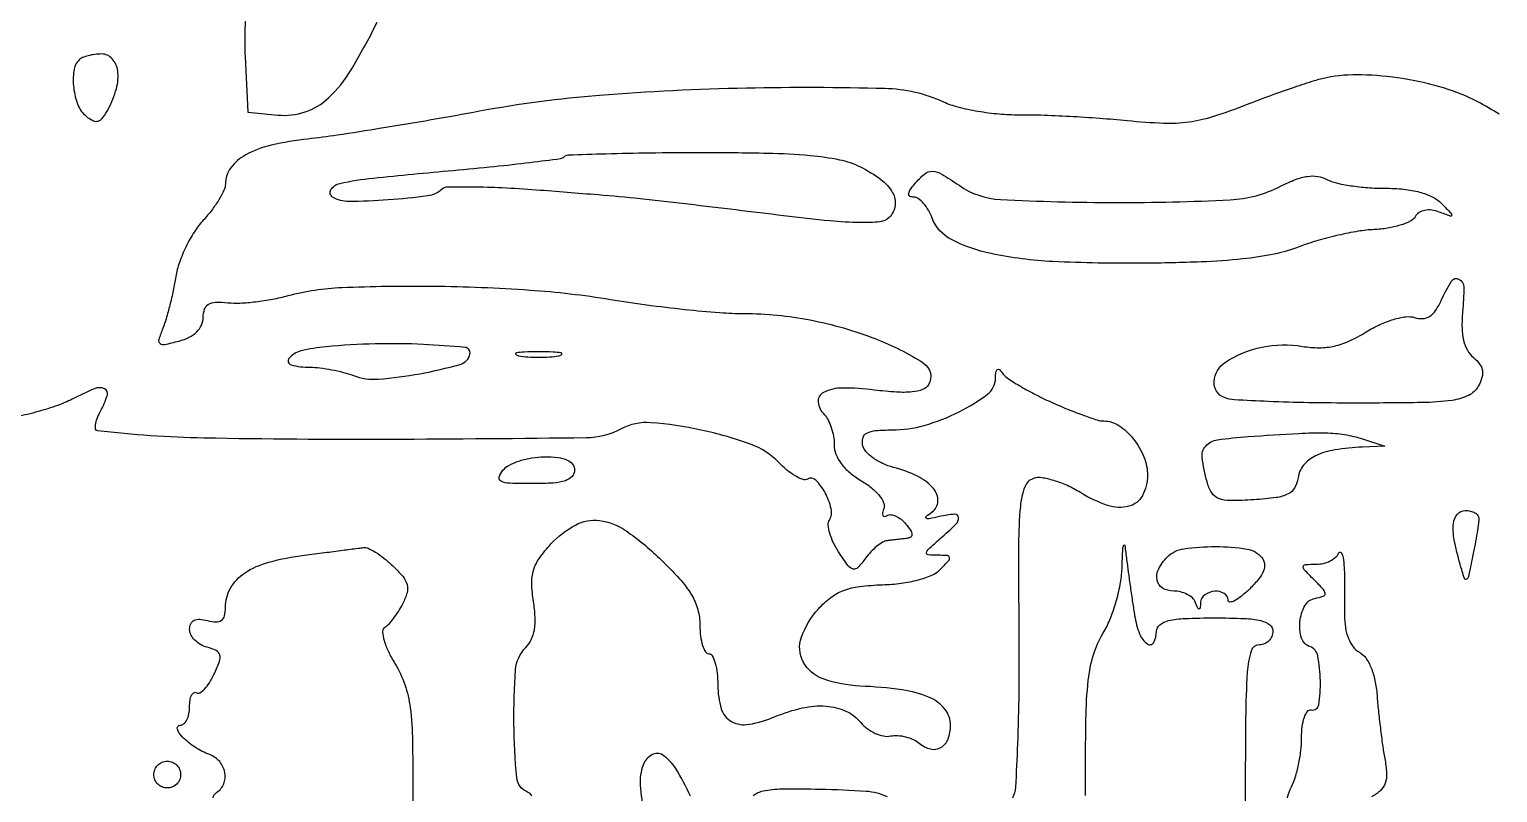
# Model space of a CAD drawing. Extents: x 0 to 5034, y 0 to 2560.
# Drawn here: x 210.1 to 374.1, y 2159.5 to 2244.8 of the extents above; entities that cross this region are included whole.
import ezdxf

# ---------------------------------------------------------------- set-up
doc = ezdxf.new("R2010")
doc.units = 0

msp = doc.modelspace()

# ---------------------------------------------------------------- linework, layer by layer
for points in [[(234.361346, 2247.074031, 0.026801), (234.168585, 2244.579224, 0.017818), (234.203336, 2241.709421), (234.5, 2235.5), (237.85942, 2235.178481, 0.105652), (240.892673, 2235.529182, 0.106989), (243.502151, 2237.089123, 0.069128), (246.035714, 2240.217076, 0.021325), (248.951112, 2245.552259, -0.018114)], [(374.272857, 2235.266982, 0.022179), (371.895739, 2236.64914, 0.048186), (368.072155, 2238.203049, 0.032832), (363.492731, 2239.246702, 0.033102), (358.888388, 2239.672681, 0.054667), (355, 2239.34861, 0.027326), (353.638992, 2239.00541, 0.006091), (351.357524, 2238.264932, 0.006306), (348.740209, 2237.343126, 0.006053), (346.110719, 2236.343318, -0.015993), (342.353763, 2234.999661, -0.044206), (339.616643, 2234.378581, -0.043569), (336.790691, 2234.243698, -0.015177), (332.722377, 2234.527881, 0.00666), (329.66896, 2234.793492, 0.004893), (326.27774, 2235.009683, 0.004945), (323.064088, 2235.151141, 0.010958), (320.611657, 2235.181023, -0.025278), (318.415841, 2235.270694, -0.019627), (316.044352, 2235.582207, -0.020013), (313.851097, 2236.049405, -0.044477), (312.241457, 2236.61661, 0.10087), (305.656736, 2238.134981, 0.011294), (290.201631, 2238.181058, 0.014801), (273.789185, 2237.372833, 0.026347), (260.382068, 2235.599748, -0.003083), (254.989483, 2234.629581, -0.002845), (249.439278, 2233.698846, -0.002839), (244.485393, 2232.925907, -0.009456), (241.219728, 2232.498339, 0.027938), (237.126837, 2231.807822, 0.068972), (234.283981, 2230.735406, 0.106925), (232.605534, 2229.28837, 0.162986), (232, 2227.480093, -0.110881), (231.842195, 2226.777243, -0.026818), (231.272225, 2225.72227, -0.026211), (230.470794, 2224.554273, -0.02341), (229.522467, 2223.429741, 0.045495), (228.530589, 2222.142395, 0.028264), (227.600533, 2220.475932, 0.028243), (226.863094, 2218.712374, 0.044886), (226.458803, 2217.128219, -0.011958), (226.170907, 2215.581937, -0.009649), (225.790153, 2213.9357, -0.009778), (225.379432, 2212.42908, -0.024615), (225.005623, 2211.355013, 0.022301), (224.561799, 2210.098528, 0.309242), (224.699, 2209.662536, 0.222636), (225.213619, 2209.543145, 0.013024), (226.819286, 2209.929632, 0.049402), (227.960684, 2210.360533, 0.078855), (228.809235, 2210.962597, 0.093668), (229.332201, 2211.71159, 0.103099), (229.52272, 2212.574619, -0.077057), (229.677377, 2213.499925, -0.180582), (230.109867, 2214.038336, -0.129026), (230.907402, 2214.267769, -0.032178), (232.274351, 2214.211895, 0.039022), (233.600997, 2214.175826, 0.016493), (235.377548, 2214.325059, 0.0162), (237.273753, 2214.610065, 0.020365), (239.00634, 2215.001707, -0.055688), (244.998785, 2215.918246, -0.01304), (255.169602, 2216.065056, -0.014121), (266.000664, 2215.63283, -0.024034), (275, 2214.582526, 0.007946), (279.035591, 2213.979413, 0.006789), (283.305729, 2213.469366, 0.006852), (287.201173, 2213.111541, 0.019291), (289.934396, 2213.004021, -0.047947), (297.324431, 2212.288208, -0.044237), (304.65382, 2210.174278, -0.050881), (309.973846, 2207.465936, -0.408663), (310.522927, 2205.037096, -0.169843), (309.870094, 2204.508369, -0.062358), (308.695466, 2204.246048, -0.040575), (306.95746, 2204.221617, -0.014313), (304.475176, 2204.459835, 0.030639), (300.943548, 2204.682758, 0.115172), (298.795539, 2204.185353, 0.315567), (298.211301, 2203.122377, 0.170782), (298.887132, 2201.712868, -0.078416), (299.314104, 2201.125891, -0.03807), (299.673095, 2200.267887, -0.036555), (299.917956, 2199.297147, -0.04353), (300, 2198.356536, 0.09272), (300.199986, 2197.287367, 0.068499), (300.785288, 2196.232601, 0.058582), (301.736159, 2195.233005, 0.039966), (303.019771, 2194.32925, -0.035698), (304.168244, 2193.535198, -0.053787), (305.02935, 2192.676901, -0.068433), (305.518359, 2191.866467, -0.195605), (305.531225, 2191.220776, 0.041826), (305.39317, 2190.745698, 0.160628), (305.429328, 2190.444138, 0.314564), (305.608089, 2190.340978, 0.117397), (305.898148, 2190.437052, -0.167669), (306.324836, 2190.533062, -0.077955), (306.879287, 2190.381691, -0.06401), (307.471578, 2190.018589, -0.050109), (308.009138, 2189.48899, -0.027025), (308.52865, 2188.789316, -0.129355), (308.68714, 2188.322604, -0.269316), (308.542775, 2188.028312, -0.119991), (308.122445, 2187.875, 0.000326), (307.614366, 2187.818083, 0.000196), (307.012289, 2187.75, 0.000197), (306.414187, 2187.68189, 0.000345), (305.919389, 2187.625, 0.106706), (305.412367, 2187.452595, 0.034968), (304.762235, 2186.99793, 0.033002), (304.090536, 2186.376964, 0.031829), (303.497595, 2185.665825, -0.028357), (302.63995, 2184.622583, -0.27051), (302.109985, 2184.460008, -0.179469), (301.562676, 2184.823203, -0.012431), (300.492011, 2186.371849, -0.033377), (299.901483, 2187.419417, -0.041199), (299.502306, 2188.466461, -0.046085), (299.328814, 2189.369655, -0.164265), (299.460049, 2189.935357, 0.199665), (299.661996, 2191.191318, 0.064401), (298.978304, 2192.989438, 0.072796), (297.935959, 2194.397323, 0.348606), (297.01034, 2194.506391, -0.225782), (296.515447, 2194.452004, -0.047648), (295.70355, 2194.824242, -0.041196), (294.760335, 2195.479903, -0.028838), (293.810514, 2196.360254, 0.114819), (290.664059, 2198.405929, 0.034342), (285.127806, 2199.993044, 0.033351), (279.501767, 2200.808003, 0.143108), (276.222113, 2200.118871, -0.120383), (272.2996, 2199.109833, -0.002131), (250.330849, 2198.936073, -0.005417), (229.597628, 2199.085061, -0.025461), (217.714816, 2199.905449, -0.322164), (217.501119, 2200.10182, -0.088978), (217.488165, 2200.584884, -0.055506), (217.673972, 2201.278942, -0.029739), (218.045837, 2202.085646, 0.043961), (218.813977, 2203.884732, 0.388544), (218.48721, 2204.605742, 0.203523), (217.378421, 2204.608552, 0.019558), (214.881595, 2203.43877, -0.034949), (213.258926, 2202.738556, -0.016197), (211.06785, 2202.048465, -0.015955), (208.709652, 2201.46932, -0.021389)], [(266.242848, 2159.097663, 0.187357), (265.75, 2159.548834, -0.285032), (264.537277, 2161.162101, -0.019071), (264.228725, 2167.192053, -0.021837), (264.413897, 2173.226112, -0.17966), (265.540426, 2175.683283, 0.08699), (266.157714, 2176.563009, 0.067775), (266.506824, 2177.679837, 0.053718), (266.591497, 2179.082519, 0.027888), (266.411254, 2180.829621, -0.032606), (266.221105, 2182.860102, -0.080922), (266.41898, 2184.335659, -0.080843), (267.075123, 2185.672968, -0.032496), (268.363164, 2187.257851, -0.081967), (271.093444, 2189.376042, -0.157896), (273.786893, 2189.874644, -0.120607), (276.771979, 2188.716094, -0.038461), (280.482441, 2185.671417, -0.017186), (282.720755, 2183.374092, -0.049009), (284.052666, 2181.585492, -0.068021), (284.758763, 2179.944349, -0.067721), (285, 2178.171417, 0.029881), (285.072679, 2176.956386, 0.046523), (285.29375, 2175.931604, 0.058921), (285.615253, 2175.217727, 0.263329), (286, 2175, -0.278947), (286.385783, 2174.766614, -0.051725), (286.70625, 2173.962656, -0.042238), (286.92747, 2172.821769, -0.026781), (287, 2171.468615, 0.072999), (287.383506, 2168.855841, 0.197243), (288.541377, 2167.426831, 0.172005), (290.501948, 2167.111102, 0.053857), (293.397464, 2167.970804, -0.043675), (296.434375, 2168.940034, -0.072579), (299.108541, 2169.145631, -0.089905), (301.309995, 2168.589363, -0.114554), (302.96602, 2167.317477, 0.060539), (303.686338, 2166.629928, 0.053993), (304.577567, 2166.103765, 0.057181), (305.497076, 2165.808006, 0.098617), (306.298039, 2165.807715, -0.066063), (307.089777, 2165.858693, -0.045076), (307.98155, 2165.716859, -0.045089), (308.833116, 2165.417606, -0.066265), (309.504234, 2164.996486, 0.113), (310.76371, 2164.360388, 0.193113), (311.913612, 2164.52114, 0.173605), (312.718222, 2165.463734, 0.09095), (313, 2167, 0.170903), (312.36354, 2168.807663, 0.121849), (310.642063, 2170.119659, 0.069169), (307.593634, 2170.965308, 0.021814), (302.873554, 2171.385852, -0.073104), (298.782428, 2172.177704, -0.187779), (296.532679, 2174.105067, -0.214105), (296.342583, 2176.84184, -0.093951), (298.251221, 2180.027046, -0.049185), (299.61369, 2181.284426, -0.07216), (301.040065, 2182.069121, -0.059181), (302.834215, 2182.509417, -0.02284), (305.393476, 2182.706236, 0.024779), (307.490769, 2182.875704, 0.032587), (309.373806, 2183.248262, 0.036813), (310.897468, 2183.777096, 0.094715), (311.857761, 2184.42919, 0.0106), (312.778508, 2185.389826, 0.236664), (312.881385, 2185.75, 0.3405), (312.644296, 2185.961268, 0.017876), (311.561276, 2186, -0.023427), (310.500729, 2186.049718, -0.431347), (310.314591, 2186.288252, -0.171266), (310.533708, 2186.697996, -0.006508), (311.84699, 2187.867295, 0.014406), (313.587562, 2189.46703, 0.212686), (313.887972, 2190.220038, 0.430306), (313.467328, 2190.587897, 0.030409), (311.75, 2190.319634, -0.007725), (310.597635, 2190.085671, -0.18996), (310.283711, 2190.146238, -0.510621), (310.272416, 2190.332583, -0.018454), (310.935698, 2190.837038, 0.235865), (311.585254, 2192.042549, 0.188263), (311.084835, 2193.451779, 0.100718), (309.302015, 2194.825909, 0.050631), (306.625768, 2195.817167, -0.044469), (305.407051, 2196.251606, -0.048873), (304.324929, 2196.884153, -0.054747), (303.525529, 2197.608279, -0.134586), (303.178205, 2198.313171, -0.121762), (303.220963, 2199.133455, -0.203338), (303.656996, 2199.655763, -0.099734), (304.627483, 2199.929757, -0.019091), (306.466514, 2200, 0.070012), (310.056128, 2200.505112, 0.045975), (313.951754, 2202.022716, 0.045567), (317.112419, 2203.979884, 0.233203), (318.015313, 2205.770324, -0.027994), (318.060013, 2206.458911, -0.194661), (318.220209, 2206.748479, -0.369728), (318.453978, 2206.742093, -0.06395), (318.765313, 2206.378024, 0.099054), (319.311784, 2205.822537, 0.014193), (320.663382, 2204.960521, 0.015659), (322.343605, 2204.025003, 0.012795), (324.195136, 2203.128024, 0.009011), (326.082698, 2202.313183, 0.011123), (327.871249, 2201.625107, 0.009605), (329.388752, 2201.112428, 0.076799), (330.116395, 2201, -0.148322), (331.782656, 2200.494594, -0.076576), (333.403136, 2199.009448, -0.072189), (334.592128, 2196.989282, -0.097265), (335, 2194.9124, -0.124559), (334.429128, 2192.656377, -0.209342), (332.914185, 2191.474809, -0.145717), (330.52757, 2191.56968, -0.056171), (327.5, 2193, 0.031434), (326.041644, 2193.779233, 0.033659), (324.529495, 2194.349426, 0.0358), (323.175659, 2194.654626, 0.114873), (322.259988, 2194.582517, 0.234696), (321.278817, 2193.634186, 0.061922), (320.793551, 2191.44027, 0.023174), (320.592703, 2187.228992, 0.002377), (320.626963, 2177.260321, -0.004851), (320.617076, 2170.71936, -0.007015), (320.471164, 2164.940488, -0.003933), (320.242127, 2160.085289, -0.107218), (319.903797, 2158.856236, 0.097113)], [(230.640504, 2158.881365, -0.236621), (231.035461, 2159.521916, 0.161115), (231.816194, 2160.453105, 0.141681), (231.939164, 2161.71999, 0.129918), (231.360032, 2162.940261, 0.127513), (230.25, 2163.725431, -0.052851), (228.631956, 2164.542427, -0.051322), (227.203645, 2165.687417, -0.112914), (226.633558, 2166.581497, -0.518562), (226.928571, 2167, 0.184868), (227.337597, 2167.156583, 0.090188), (227.685268, 2167.604836, 0.070044), (227.920912, 2168.271114, 0.050063), (228, 2169.059017, -0.035864), (228.054348, 2169.815745, -0.076875), (228.225127, 2170.374062, -0.147963), (228.476739, 2170.647372, -0.278506), (228.766389, 2170.64438, 0.280094), (229.144986, 2170.641585, 0.06741), (229.656975, 2171.050074, 0.049951), (230.21073, 2171.759274, 0.030554), (230.721967, 2172.690599, 0.020558), (231.331012, 2174.131826, 0.15276), (231.37183, 2174.866019, 0.222021), (230.981205, 2175.34456, 0.048406), (229.955578, 2175.721867, -0.067454), (229.208043, 2176.029566, -0.068679), (228.574451, 2176.523665, -0.075307), (228.146653, 2177.121636, -0.118213), (228, 2177.733263, -0.104844), (228.131407, 2178.35305, -0.176434), (228.496165, 2178.731389, -0.130473), (229.114052, 2178.853378, -0.047841), (230, 2178.710251, 0.049711), (230.966386, 2178.557827, 0.173195), (231.563305, 2178.733287, 0.181811), (231.896594, 2179.239533, 0.055691), (232, 2180.165048, -0.129985), (232.569634, 2182.31918, -0.117675), (234.144671, 2184.005424, -0.081096), (236.855706, 2185.227084, -0.033468), (240.817778, 2186.008089, 0.000176), (243.062362, 2186.297126, 0.000232), (245.105665, 2186.561939, 0.000165), (246.818846, 2186.785353, 0.002309), (247.435549, 2186.868883, -0.148293), (247.936137, 2186.790563, -0.027235), (248.764792, 2186.33345, -0.027148), (249.706981, 2185.670952, -0.021771), (250.646883, 2184.862011, -0.028555), (251.800497, 2183.647074, -0.109163), (252.284297, 2182.728918, -0.135105), (252.283285, 2181.803327, -0.053701), (251.81163, 2180.612011, -0.020026), (251.318399, 2179.759136, -0.019645), (250.755526, 2178.942806, -0.01997), (250.20614, 2178.26741, -0.067251), (249.776563, 2177.895414, 0.275517), (249.554674, 2177.440392, 0.049355), (249.73344, 2176.472334, 0.04101), (250.20096, 2175.242257, 0.026095), (250.932141, 2173.895414, -0.054182), (252.041149, 2171.547562, -0.051802), (252.640887, 2168.980549, -0.028333), (252.901267, 2165.232188, -0.005051), (252.919545, 2158.206482, 0.005891)], [(328.060336, 2159.147141, -0.003823), (328.115724, 2167.655216, -0.023379), (328.383027, 2172.038686, -0.046), (328.959412, 2174.888106, -0.06409), (330.017987, 2177.261555, 0.041147), (330.786022, 2178.79135, 0.024279), (331.457615, 2180.723707, 0.02418), (331.944057, 2182.732416, 0.037735), (332.146094, 2184.5, -0.001737), (332.239681, 2186.735071, -0.108539), (332.341348, 2187.114872, -0.73145), (332.45654, 2187.095095, -0.004225), (332.663891, 2185.5, 0.003469), (332.841507, 2184.117284, 0.001904), (333.077182, 2182.426562, 0.001897), (333.329451, 2180.712214, 0.003033), (333.559372, 2179.25, 0.050467), (334.104358, 2177.224834, 0.147303), (334.978042, 2176.090302, 0.45089), (335.68223, 2176.251565, 0.12527), (336, 2177.5, -0.232029), (336.357915, 2178.229748, -0.108427), (337.333333, 2178.692308, -0.047315), (339.175614, 2178.93736, -0.00942), (342.5, 2179, -0.00942), (345.824386, 2178.93736, -0.047315), (347.666667, 2178.692308, -0.108427), (348.642085, 2178.229748, -0.232029), (349, 2177.5, -0.099038), (348.885486, 2176.927543, -0.097945), (348.559375, 2176.440625, -0.097945), (348.072457, 2176.114514, -0.099038), (347.5, 2176, 0.333044), (346.56136, 2175.296784, 0.055019), (346.142274, 2172.925247, 0.014355), (345.955937, 2167.790753, 0.00069), (345.849811, 2150.641586, 0.016849)], [(350.638035, 2158.89997, -0.077574), (351.066143, 2160.123589, 0.04899), (351.501624, 2161.172569, 0.022752), (351.866929, 2162.60263, 0.022283), (352.116979, 2164.151636, 0.02888), (352.2, 2165.587777, -0.030008), (352.277133, 2166.871836, -0.053646), (352.515039, 2167.900948, -0.07857), (352.865789, 2168.556653, -0.287426), (353.287036, 2168.716667, 0.42646), (354.123546, 2169.300662, 0.0444), (354.300468, 2171.96245, 0.040205), (354.010248, 2174.777379, 0.272978), (353.128759, 2175.790414, -0.241775), (352.2008, 2176.738631, -0.10081), (352.018375, 2178.571303, -0.098443), (352.568087, 2180.361153, -0.225267), (353.678593, 2181.176676, 0.030371), (354.621862, 2181.418546, 0.33514), (354.832437, 2181.718352, 0.179355), (354.64968, 2182.163749, 0.010274), (353.607164, 2183.25, -0.00754), (352.509167, 2184.381609, -0.226366), (352.391154, 2184.750003, -0.358616), (352.622689, 2184.964373, -0.014567), (353.845238, 2185, 0.05809), (354.643398, 2185.093044, 0.058066), (355.398873, 2185.367188, 0.063671), (356.001189, 2185.771581, 0.116929), (356.342414, 2186.25, -0.629781), (356.646901, 2186.268286, -0.103237), (356.885295, 2185.500276, -0.021404), (357.004536, 2183.227975, -0.004667), (357.005678, 2179.306184, 0.04077), (357.10652, 2177.916746, 0.056767), (357.435671, 2176.715095, 0.066569), (357.964965, 2175.777032, 0.103856), (358.661626, 2175.169488, -0.113766), (359.373902, 2174.523331, -0.054742), (359.966238, 2173.434152, -0.046217), (360.399639, 2172.014791, -0.032689), (360.630071, 2170.363304, 0.007227), (360.780661, 2168.651272, 0.004828), (361.000259, 2166.696024, 0.004862), (361.249932, 2164.804297, 0.009519), (361.492022, 2163.304012, -0.029835), (361.692903, 2161.629151, -0.097709), (361.54343, 2160.529368, -0.124328), (361.015931, 2159.71942, -0.063772), (360.022468, 2159.012024, 0.043645)], [(283.964386, 2159.076037, 0.027197), (282.308491, 2162.162591, 0.111237), (280.840037, 2163.681981, 0.287297), (279.628352, 2163.707863, 0.168112), (278.660502, 2162.557665, 0.109366), (278.324809, 2160.31439, 0.042249), (278.809292, 2157.188584, 0.042293)], [(305.943409, 2159.020654, 0.089408), (303.56994, 2159.616955, 0.012199), (298.439715, 2159.839759, 0.007), (294.168283, 2159.861142, 0.047938), (292.078723, 2159.641359, 0.116858), (290.946495, 2159.117621, 0.163714)]]:
    msp.add_lwpolyline(points, format="xyb")
for points in [[(215.666667, 2241.333333, 0.16447), (215.064765, 2240.116568, 0.063696), (215.053073, 2238.211318, 0.062609), (215.532443, 2236.303246, 0.127403), (216.430261, 2235.057878, 0.057308), (217.202822, 2234.553669, 0.196919), (217.788224, 2234.509752, 0.158368), (218.319629, 2234.895672, 0.034304), (218.930261, 2235.869692, 0.056502), (219.825362, 2238.120446, 0.097697), (219.967441, 2240.122346, 0.15252), (219.355815, 2241.467917, 0.213524), (218.166667, 2242, 0.03271), (217.415909, 2241.950834, 0.032464), (216.676042, 2241.804167, 0.034257), (216.048627, 2241.5899, 0.097261)], [(302.919937, 2229.390054, -0.04365), (305.205512, 2227.988803, -0.1041), (306.521184, 2226.507094, -0.165419), (306.799816, 2225.064462, -0.163515), (306.143122, 2223.743122, -0.173016), (305.11406, 2223.255188, -0.028885), (302.894414, 2223.161098, -0.020704), (299.545285, 2223.351504, -0.005855), (294.351789, 2223.924596, 0.000603), (283.70596, 2225.212667, 0.003895), (278.327915, 2225.814334, 0.005325), (273.641403, 2226.251301, 0.001738), (266.718448, 2226.798273, 0.006581), (262.917977, 2227.034991, 0.009902), (259.599183, 2227.132058, 0.005206), (256.817686, 2227.129339, 0.18093), (256.218448, 2226.897346, -0.150218), (254.571621, 2226.143753, -0.014785), (250.182917, 2225.697281, -0.015135), (245.779906, 2225.514249, -0.142159), (243.973374, 2226.016456, -0.41935), (243.784786, 2226.847803, -0.198067), (244.78347, 2227.543785, -0.02914), (248.506764, 2228.141993, -0.00294), (257.449282, 2228.995548, 0.003302), (262.063217, 2229.439318, 0.005169), (266.025757, 2229.888306, 0.001653), (269.438803, 2230.322269, 0.165389), (269.865949, 2230.532616, -0.189597), (270.301475, 2230.722247, -0.001265), (274.5082, 2230.862706, -0.004734), (279.352059, 2230.966281, -0.002978), (285.013029, 2231, -0.004802), (292.558414, 2230.927535, -0.017616), (297.328323, 2230.667622, -0.027735), (300.597585, 2230.189823, -0.065635)], [(313.939261, 2227.32999, 0.141313), (318.565611, 2225.744076, 0.011656), (331.430674, 2225.407328, 0.013257), (344.212929, 2225.70972, 0.106628), (349.858146, 2227.227306, -0.025737), (351.52125, 2227.977215, -0.057181), (352.863153, 2228.331189, -0.074735), (354.004175, 2228.324889, -0.08437), (355.042405, 2227.977306, 0.066502), (356.049433, 2227.59988, 0.018929), (357.694265, 2227.287084, 0.018707), (359.59642, 2227.071872, 0.018815), (361.505687, 2227, -0.025216), (363.615272, 2226.893541, -0.040325), (365.388688, 2226.568175, -0.048497), (366.803207, 2226.0374, -0.083718), (367.821429, 2225.305954, -0.003248), (368.904333, 2224.198773, -0.258739), (368.965021, 2223.971962, -0.442885), (368.808924, 2223.888295, -0.005139), (367.57995, 2224.339824, 0.057155), (366.737533, 2224.553301, 0.082074), (365.969522, 2224.530422, 0.09566), (365.336804, 2224.274546, 0.110998), (364.883342, 2223.811243, -0.142395), (364.333647, 2223.315004, -0.037281), (363.217652, 2222.873244, -0.034773), (361.8163, 2222.540876, -0.029533), (360.303392, 2222.382494, 0.030199), (358.52531, 2222.19396, 0.014896), (356.295372, 2221.751658, 0.014723), (354.00071, 2221.153402, 0.020802), (352, 2220.476856, -0.041519), (349.154442, 2219.644133, -0.024027), (345.629297, 2219.098167, -0.017412), (340.983569, 2218.768733, -0.006652), (334.5, 2218.621735, -0.014005), (324.426171, 2218.809581, -0.040963), (317.541059, 2219.699457, -0.064412), (313.088504, 2221.269789, -0.18708), (310.941754, 2223.653199, 0.039863), (310.515666, 2224.551252, 0.048225), (309.974612, 2225.310627, 0.055446), (309.405665, 2225.834922, 0.159789), (308.902306, 2226, -0.106878), (308.461959, 2226.095215, -0.31206), (308.310351, 2226.348174, -0.134688), (308.462287, 2226.787726, -0.023043), (309, 2227.5, -0.045576), (310.089115, 2228.592573, -0.184631), (310.962557, 2228.892474, -0.127339), (312.01155, 2228.582042, -0.017496)], [(370.189914, 2213.194243, 0.02835), (370.121861, 2211.422566, 0.053314), (370.299946, 2210.003234, 0.067593), (370.722716, 2208.90125, 0.094471), (371.392475, 2208.089238, -0.056761), (372.086241, 2207.366099, -0.120669), (372.394147, 2206.65978, -0.115983), (372.346821, 2205.872178, -0.050153), (371.943803, 2204.894995, -0.159656), (370.861401, 2203.860523, -0.077806), (369.010233, 2203.306453, -0.030368), (365.634466, 2203.053455, -0.003522), (358.046604, 2203, -0.004372), (352.996211, 2203.044166, -0.006112), (348.483315, 2203.178303, -0.00383), (344.702406, 2203.365988, -0.077441), (343.581787, 2203.606989, -0.330274), (342.431069, 2205.416579, -0.233606), (343.697733, 2207.575594, -0.096112), (347.785544, 2209.254032, -0.089953), (352.30533, 2209.337878, 0.039912), (354.192187, 2209.184531, 0.056134), (355.869189, 2209.371176, 0.052613), (357.541478, 2209.940465, 0.030091), (359.421692, 2210.951603, -0.03036), (360.948782, 2211.77178, -0.03573), (362.484528, 2212.351141, -0.039358), (363.849389, 2212.642963, -0.110268), (364.81779, 2212.557831, 0.08998), (365.732848, 2212.440195, 0.130862), (366.503379, 2212.688603, 0.102299), (367.177575, 2213.350244, 0.040868), (367.811501, 2214.485635, -0.032131), (368.964333, 2216.63781, -0.397158), (369.785145, 2216.855006, -0.274747), (370.320158, 2215.956591, -0.023986)], [(243.25, 2209.288368, 0.033758), (240.432443, 2208.827555, 0.169244), (239.102166, 2207.984404, 0.544377), (239.347628, 2207.259419, 0.061905), (241.4349, 2207, -0.029846), (242.542805, 2206.933807, -0.01706), (243.867664, 2206.728874, -0.016997), (245.190949, 2206.430774, -0.026946), (246.297426, 2206.077018, 0.110518), (249.08356, 2205.675355, 0.02679), (253.725238, 2206.284704, 0.021014), (258.219335, 2207.318597, 0.286095), (259.309706, 2208.5, 0.44263), (258.766571, 2209.221367, 0.01074), (254.115152, 2209.549977, 0.018443), (248.726601, 2209.615546, 0.017479)], [(264.75, 2208.294267, 0.029693), (265.774707, 2208.159351, 0.017887), (267, 2208.115502, 0.017887), (268.225293, 2208.159351, 0.029693), (269.25, 2208.294267, 0.142433), (269.560023, 2208.453014, 0.611425), (269.517188, 2208.600334, 0.039503), (268.61149, 2208.701569, 0.008087), (267, 2208.727636, 0.008087), (265.38851, 2208.701569, 0.039503), (264.482812, 2208.600334, 0.611425), (264.439977, 2208.453014, 0.142433)], [(359, 2199), (361.5, 2198.19936), (359, 2198.086025, 0.028402), (355.915541, 2197.770029, 0.071857), (353.768344, 2197.100294, 0.108114), (352.434152, 2196.062235, 0.139037), (351.806193, 2194.648063, -0.0952), (351.423596, 2193.536214, -0.148187), (350.691166, 2192.84657, -0.082991), (349.366083, 2192.44322, -0.016289), (346.879576, 2192.200501, -0.014005), (344.224244, 2192.102946, -0.093663), (342.929371, 2192.335987, -0.166462), (342.16953, 2192.969197, -0.071231), (341.64323, 2194.200501, -0.032002), (341.096447, 2196.929753, -0.221538), (341.492163, 2198.198688, -0.173727), (342.795384, 2198.891219, -0.018649), (346.25, 2199.262758, -0.003391), (351.882118, 2199.618405, -0.019224), (354.887238, 2199.672016, -0.034944), (356.99166, 2199.481119, -0.03742)], [(271, 2195.5, -0.191537), (270.721787, 2194.800382, -0.125663), (269.979593, 2194.331126, -0.062573), (268.621484, 2194.071624, -0.015956), (266.377555, 2194, -0.007925), (263.758996, 2194.041507, -0.096862), (262.786969, 2194.263797, -0.380264), (262.57868, 2194.722677, -0.098332), (263, 2195.5, -0.100341), (263.715336, 2196.076173, -0.041089), (264.87136, 2196.559375, -0.038522), (266.238106, 2196.889176, -0.039964), (267.622445, 2197, -0.027162), (269.157194, 2196.916566, -0.077485), (270.187074, 2196.638973, -0.129016), (270.779766, 2196.164996, -0.161283)], [(372, 2190.125, -0.035419), (371.962865, 2189.601423, -0.004824), (371.797358, 2188.515625, -0.005532), (371.574286, 2187.231338, -0.004645), (371.310155, 2185.875, -0.002926), (370.835684, 2183.621014, -0.202443), (370.617463, 2183.31065, -0.490697), (370.390193, 2183.394605, -0.006923), (369.909835, 2185, -0.021147), (369.256459, 2187.733746, -0.072718), (369.170734, 2189.551103, -0.152562), (369.61016, 2190.588031, -0.220255), (370.5, 2191, -0.056395), (371.073759, 2190.935079, -0.075828), (371.559375, 2190.742969, -0.095027), (371.884962, 2190.45881, -0.167478)], [(347.747037, 2185.75, -0.136598), (348.045612, 2185.042372, -0.125482), (347.949374, 2184.256815, -0.079918), (347.409773, 2183.338093, -0.028241), (346.369482, 2182.214724, -0.021366), (345.458843, 2181.408615, -0.049145), (344.696035, 2180.90486, -0.109771), (344.20393, 2180.770375, -0.428374), (344, 2180.964724, 0.26626), (343.563155, 2181.726903, 0.151016), (342.495959, 2181.976937, 0.135565), (341.392539, 2181.587717, 0.228644), (340.921053, 2180.75, -0.011437), (340.864758, 2180.096611, -0.382689), (340.757018, 2180, -0.295955), (340.617987, 2180.090194, -0.009076), (340.337719, 2180.75, 0.113869), (340.003208, 2181.228318, 0.064373), (339.418476, 2181.632812, 0.059088), (338.687147, 2181.90689, 0.060204), (337.916667, 2182, -0.135134), (336.685161, 2182.339027, -0.215001), (336.069629, 2183.21979, -0.164037), (336.245001, 2184.475428, -0.080536), (337.2, 2185.8, -0.162304), (339.045484, 2186.722625, -0.036651), (342.59193, 2186.966036, -0.035822), (346.108208, 2186.697028, -0.190256)], [(227, 2161.5, -0.099038), (226.885486, 2160.927543, -0.097945), (226.559375, 2160.440625, -0.097945), (226.072457, 2160.114514, -0.099038), (225.5, 2160, -0.099038), (224.927543, 2160.114514, -0.097945), (224.440625, 2160.440625, -0.097945), (224.114514, 2160.927543, -0.099038), (224, 2161.5, -0.099038), (224.114514, 2162.072457, -0.097945), (224.440625, 2162.559375, -0.097945), (224.927543, 2162.885486, -0.099038), (225.5, 2163, -0.099038), (226.072457, 2162.885486, -0.097945), (226.559375, 2162.559375, -0.097945), (226.885486, 2162.072457, -0.099038)]]:
    msp.add_lwpolyline(points, format="xyb", close=True)

doc.saveas('drawing.dxf')
